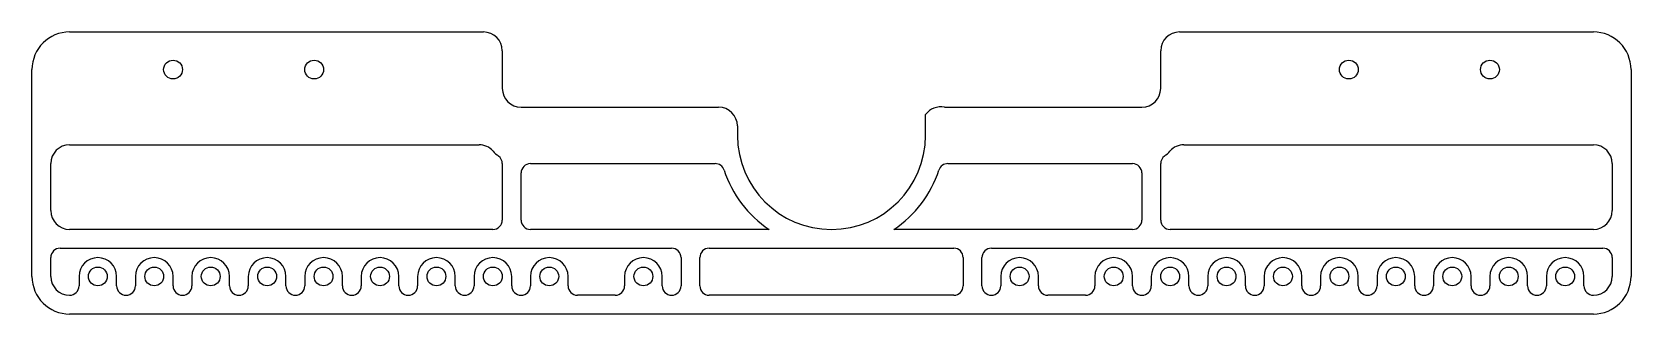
# Model space of a CAD drawing. Header units: millimetres. Extents: x -425 to 425, y -95 to 55.
import ezdxf

# ---------------------------------------------------------------- set-up
doc = ezdxf.new("R2010")
doc.units = ezdxf.units.MM

msp = doc.modelspace()

# ---------------------------------------------------------------- linework, layer by layer
at = {"color": 7, "linetype": 'Continuous', "lineweight": 25}
for p, q in [((-405, 55), (-185, 55)), ((185, 55), (405, 55)), ((-175, 45), (-175, 25)), ((175, 25), (175, 45)), ((-425, -75), (-425, 35)), ((425, 35), (425, -75)), ((-165, 15), (-60, 15)), ((50, 0), (50, 11.17)), ((60, 15), (165, 15)), ((-50, 5), (-50, 0)), ((-405, -5), (-187.36, -5)), ((187.36, -5), (405, -5)), ((-415, -40), (-415, -15)), ((-175, -15), (-175, -45)), ((-160, -15), (-85, -15)), ((-85, -15), (-65, -14.99)), ((-65, -14.99), (-61.85, -14.99)), ((61.85, -14.99), (65, -14.99)), ((65, -14.99), (85, -15)), ((85, -15), (160, -15)), ((175, -45), (175, -15)), ((415, -15), (415, -40)), ((-165, -45), (-165, -20)), ((165, -20), (165, -45)), ((-180, -50), (-405, -50)), ((-33.17, -50), (-160, -50)), ((160, -50), (33.17, -50)), ((405, -50), (180, -50)), ((-415, -75), (-415, -65)), ((-410, -60), (-85, -60)), ((-80, -65), (-80, -80)), ((-70, -80), (-70, -65)), ((-65, -60), (65, -60)), ((70, -65), (70, -80)), ((80, -80), (80, -65)), ((85, -60), (410, -60)), ((415, -65), (415, -75)), ((-400, -75), (-400, -80)), ((-380, -80), (-380, -75)), ((-370, -75), (-370, -80)), ((-350, -80), (-350, -75)), ((-340, -75), (-340, -80)), ((-320, -80), (-320, -75)), ((-310, -75), (-310, -80)), ((-290, -80), (-290, -75)), ((-280, -75), (-280, -80)), ((-260, -80), (-260, -75)), ((-250, -75), (-250, -80)), ((-230, -80), (-230, -75)), ((-220, -75), (-220, -80)), ((-200, -80), (-200, -75)), ((-190, -75), (-190, -80)), ((-170, -80), (-170, -75)), ((-160, -75), (-160, -80)), ((-140, -80), (-140, -75)), ((-110, -75), (-110, -80)), ((-90, -80), (-90, -75)), ((90, -75), (90, -80)), ((110, -80), (110, -75)), ((140, -75), (140, -80)), ((160, -80), (160, -75)), ((170, -75), (170, -80)), ((190, -80), (190, -75)), ((200, -75), (200, -80)), ((220, -80), (220, -75)), ((230, -75), (230, -80)), ((250, -80), (250, -75)), ((260, -75), (260, -80)), ((280, -80), (280, -75)), ((290, -75), (290, -80)), ((310, -80), (310, -75)), ((320, -75), (320, -80)), ((340, -80), (340, -75)), ((350, -75), (350, -80)), ((370, -80), (370, -75)), ((380, -75), (380, -80)), ((400, -80), (400, -75)), ((-115, -85), (-135, -85)), ((65, -85), (-65, -85)), ((135, -85), (115, -85)), ((405, -95), (-405, -95))]:
    msp.add_line(p, q, dxfattribs=at)
for centre in [(-350, 35), (-275, 35), (275, 35), (350, 35), (-390, -75), (-360, -75), (-330, -75), (-300, -75), (-270, -75), (-240, -75), (-210, -75), (-180, -75), (-150, -75), (-100, -75), (100, -75), (150, -75), (180, -75), (210, -75), (240, -75), (270, -75), (300, -75), (330, -75), (360, -75), (390, -75)]:
    msp.add_circle(centre, 5, dxfattribs=at)
for centre, radius, start, end in [((-405, 35), 20, 90, 180), ((-185, 45), 10, 0, 90), ((185, 45), 10, 90, 180), ((405, 35), 20, 0, 90), ((-165, 25), 10, 180, 270), ((165, 25), 10, 270, 0), ((-60, 5), 10, 0, 90), ((58.1, 5), 10.18, 79.23139, 142.70693), ((0, 0), 50, 180, 0), ((-405, -15), 10, 90, 180), ((-187.36, -15), 10, 41.81031, 90), ((-165, 5), 20, 221.81031, 233.1301), ((165, 5), 20, 306.8699, 318.18969), ((187.36, -15), 10, 90, 138.18969), ((405, -15), 10, 0, 90), ((-180, -15), 5, 0, 53.1301), ((-160, -20), 5, 90, 180), ((-61.85, -19.99), 5, 17.90827, 90), ((61.85, -19.99), 5, 90, 162.09173), ((160, -20), 5, 0, 90), ((180, -15), 5, 126.8699, 180), ((0, 0), 60, 197.90827, 236.44269), ((0, 0), 60, 303.55731, 342.09173), ((-405, -40), 10, 180, 270), ((405, -40), 10, 270, 0), ((-180, -45), 5, 270, 0), ((-160, -45), 5, 180, 270), ((160, -45), 5, 270, 0), ((180, -45), 5, 180, 270), ((-410, -65), 5, 90, 180), ((-390, -75), 10, 0, 180), ((-360, -75), 10, 0, 180), ((-330, -75), 10, 0, 180), ((-300, -75), 10, 0, 180), ((-270, -75), 10, 0, 180), ((-240, -75), 10, 0, 180), ((-210, -75), 10, 0, 180), ((-180, -75), 10, 0, 180), ((-150, -75), 10, 0, 180), ((-100, -75), 10, 0, 180), ((-85, -65), 5, 0, 90), ((-65, -65), 5, 90, 180), ((65, -65), 5, 0, 90), ((85, -65), 5, 90, 180), ((100, -75), 10, 0, 180), ((150, -75), 10, 0, 180), ((180, -75), 10, 0, 180), ((210, -75), 10, 0, 180), ((240, -75), 10, 0, 180), ((270, -75), 10, 0, 180), ((300, -75), 10, 0, 180), ((330, -75), 10, 0, 180), ((360, -75), 10, 0, 180), ((390, -75), 10, 0, 180), ((410, -65), 5, 0, 90), ((-405, -75), 20, 180, 270), ((-405, -75), 10, 180, 270), ((405, -75), 20, 270, 0), ((405, -75), 10, 270, 0), ((-405, -80), 5, 270, 360), ((-375, -80), 5, 180, 0), ((-345, -80), 5, 180, 0), ((-315, -80), 5, 180, 0), ((-285, -80), 5, 180, 0), ((-255, -80), 5, 180, 0), ((-225, -80), 5, 180, 0), ((-195, -80), 5, 180, 0), ((-165, -80), 5, 180, 0), ((-135, -80), 5, 180, 270), ((-115, -80), 5, 270, 0), ((-85, -80), 5, 180, 0), ((-65, -80), 5, 180, 270), ((65, -80), 5, 270, 0), ((85, -80), 5, 180, 0), ((115, -80), 5, 180, 270), ((135, -80), 5, 270, 0), ((165, -80), 5, 180, 0), ((195, -80), 5, 180, 0), ((225, -80), 5, 180, 0), ((255, -80), 5, 180, 0), ((285, -80), 5, 180, 0), ((315, -80), 5, 180, 0), ((345, -80), 5, 180, 0), ((375, -80), 5, 180, 0), ((405, -80), 5, 180, 270)]:
    msp.add_arc(centre, radius, start, end, dxfattribs=at)

doc.saveas('drawing.dxf')
